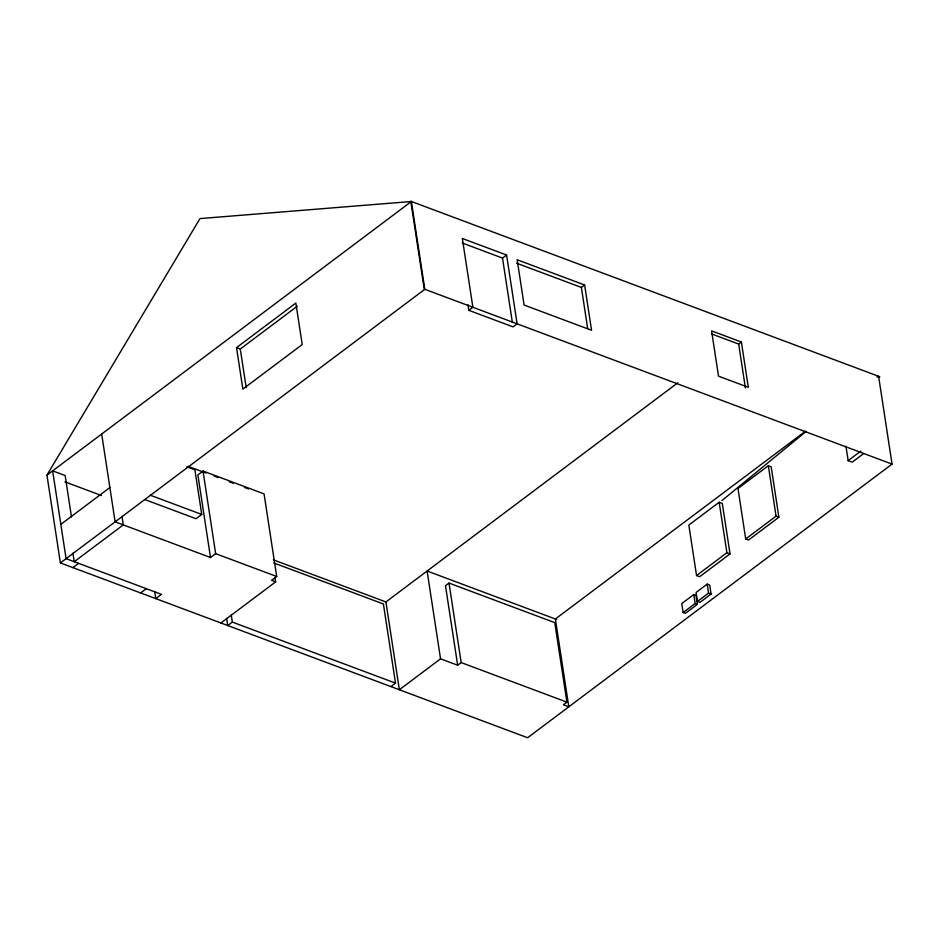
<?xml version="1.0" encoding="UTF-8"?>
<svg xmlns="http://www.w3.org/2000/svg" width="939" height="939" viewBox="0 0 939 939"><rect width="100%" height="100%" fill="white"/><g stroke="black" fill="none" stroke-linecap="round" stroke-linejoin="round"><path stroke-width="1.41" d="M46.95 475.122L199.984 218.587L411.388 201.498L424.815 289.306L60.389 562.931L46.95 475.122L411.388 201.498M721.95 500.557L805.85 431.647M236.522 347.618L295.867 303.062L302.217 344.543L242.872 389.098L236.522 347.618L240.29 349.026L297.299 306.22M60.835 524.373L109.875 487.552M72.89 567.614L78.583 563.341M203.012 471.038L197.871 474.899L210.512 557.52L215.653 553.658L276.7 576.499L264.059 493.879L203.012 471.038L215.653 553.658M462.305 243.037L502.518 258.084L506.591 255.032L517.119 323.826L513.046 326.878L468.807 310.328L467.927 304.6M468.807 310.328L472.869 307.276L462.34 238.483L506.591 255.032M186.802 466.824L194.913 469.864L201.732 514.455L196.04 518.727L144.676 499.513M140.639 592.955L146.331 588.683M516.614 263.202L581.382 287.428L584.633 284.987L591.558 330.27L524.103 305.034L517.166 259.751L584.633 284.987M276.7 576.499L271.547 580.361L275.632 581.887L274.974 577.567M220.9 622.98L275.632 581.887M273.707 562.919L383.394 603.965L395.507 683.123L232.344 622.088L227.731 625.538L226.628 618.343M273.355 559.832L385.929 601.946L677.782 382.795M711.586 333.932L738.676 344.061L741.387 342.031L748.324 387.314L718.511 376.163L711.586 330.88L741.387 342.031M449.006 583.072L445.485 585.713L457.657 665.223L461.178 662.582L566.921 702.149L554.761 622.639L449.006 583.072L461.178 662.582M390.906 686.585L395.507 683.123M457.657 665.223L440.544 658.826L399.357 689.754L385.929 601.946M805.568 431.142L555.36 619.001L568.799 706.809L563.4 704.79L566.921 702.149M719.168 502.271L688.827 525.054L696.55 575.525L699.684 576.699L730.026 553.916L722.302 503.445L719.168 502.271L726.892 552.742L730.026 553.916M768.337 465.709L737.984 488.491L745.707 538.963L748.536 540.019L778.889 517.236L771.165 466.765L768.337 465.709L776.06 516.18L778.889 517.236M845.945 446.213L848.152 460.638L860.852 451.096M696.55 575.525L726.892 552.742M745.707 538.963L776.06 516.18M863.774 453.49L852.225 462.164L848.152 460.638M707.196 584.117L696.092 592.45L697.466 601.441L699.978 602.38L711.081 594.047L709.708 585.056L707.196 584.117L708.569 593.108L711.081 594.047M693.792 594.54L681.773 603.554L683.146 612.545L685.341 613.367L697.36 604.34L695.987 595.361L693.792 594.54L695.165 603.519L697.36 604.34M697.466 601.441L708.569 593.108M683.146 612.545L695.165 603.519M878.611 376.293L892.05 464.101L527.612 737.737L60.389 562.931M876.92 376.985L879.843 376.75L410.777 201.263L424.217 289.071L892.05 464.101M188.117 466.366L205.946 473.033M214.174 476.12L218.294 477.658M229.269 481.766L233.388 483.303M244.363 487.411L248.471 488.949M556.592 619.458L427.116 571.018L440.544 658.826M150.369 495.24L201.732 514.455M64.873 481.836L101.459 495.522M210.512 557.52L115.121 521.838L101.682 434.029M738.676 344.061L745.39 387.936M581.382 287.428L587.661 328.474M502.518 258.084L512.389 322.582M240.29 349.026L246.206 387.643M231.24 614.881L232.344 622.088M154.677 591.417L155.78 598.624L161.473 594.352L66.082 558.658L52.643 470.85L65.143 475.533L71.481 516.908M121.964 516.321L123.279 524.889L74.24 561.71L72.925 553.141"/></g></svg>
